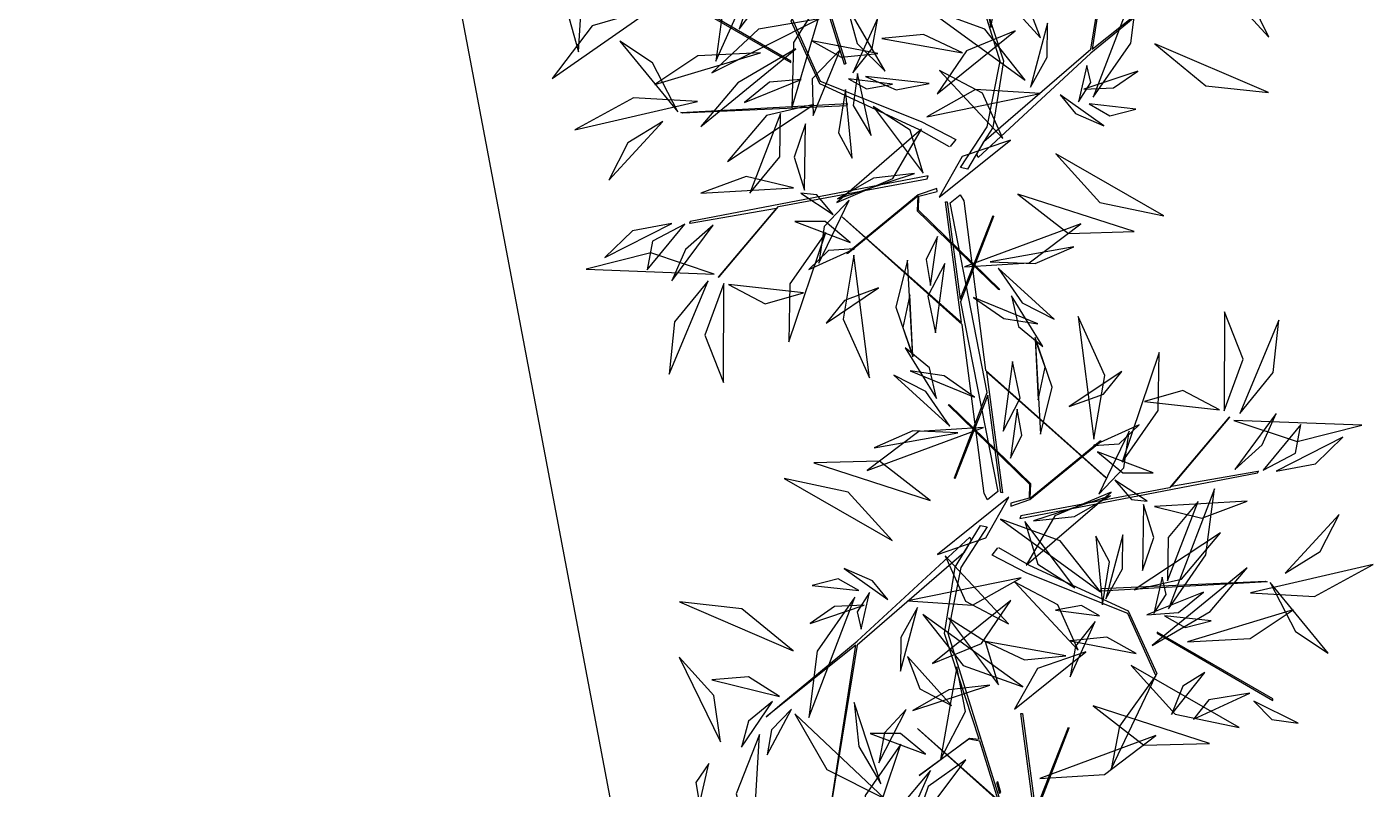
# Model space of a CAD drawing. Header units: centimetres. Extents: x 197412 to 267601, y -375791 to -305433.
# Drawn here: x 219619 to 221724, y -368226 to -367034 of the extents above; entities that cross this region are included whole.
import ezdxf

# ---------------------------------------------------------------- set-up
doc = ezdxf.new("R2010")
doc.units = ezdxf.units.CM
doc.layers.add('3-BAT C-Niveau 0', color=250, linetype='Continuous')

# ---------------------------------------------------------------- blocks, each defined once
blk = doc.blocks.new('Groupe-229-1')
at = {"linetype": 'Continuous', "flags": 128}
blk.add_lwpolyline([(13856.95, -49612.54), (13875.65, -49629.08), (13873.13, -49610.19), (13873.37, -49610.2), (13875.43, -49625.43), (13880.56, -49612.36), (13880.65, -49612.52), (13875.49, -49625.86), (13881.32, -49655.53), (13879.71, -49656.8), (13879.16, -49655.83), (13875.76, -49629.37), (13857.13, -49612.73)], close=True, dxfattribs=at)
at = {"linetype": 'Continuous'}
for points in [[(13896.23, -49593.85, -212.64), (13902.08, -49585.4, -211.07), (13903.39, -49575.06, -212.06), (13903.39, -49575.06, -212.06), (13896.23, -49593.85, -212.64)], [(13896.23, -49593.85, -212.64), (13902.08, -49585.4, -211.07), (13903.39, -49575.06, -212.06), (13903.39, -49575.06, -212.06), (13896.23, -49593.85, -212.64)], [(13885.59, -49591.18, -204.31), (13879.29, -49583.19, -204.16), (13869.96, -49579.83, -202.67), (13869.96, -49579.83, -202.67), (13885.59, -49591.18, -204.31)], [(13886.4, -49592.27, -204.62), (13889.02, -49587.58, -205.07), (13889.09, -49582.27, -204.23), (13889.09, -49582.27, -204.23), (13886.4, -49592.27, -204.62)], [(13893.93, -49594.57, -212.09), (13895.85, -49591.57, -209.87), (13895.22, -49588.89, -207.1), (13895.22, -49588.89, -207.1), (13893.93, -49594.57, -212.09)], [(13893.93, -49594.57, -212.09), (13895.85, -49591.57, -209.87), (13895.22, -49588.89, -207.1), (13895.22, -49588.89, -207.1), (13893.93, -49594.57, -212.09)], [(13882.08, -49600.3, -217.22), (13878.89, -49593.22, -219.34), (13872.18, -49589.69, -221.55), (13872.18, -49589.69, -221.55), (13882.08, -49600.3, -217.22)], [(13869.62, -49605.71, -200.73), (13867.6, -49599.01, -197.34), (13861.82, -49595.31, -193.77), (13861.82, -49595.31, -193.77), (13869.62, -49605.71, -200.73)], [(13869.62, -49605.71, -200.73), (13867.6, -49599.01, -197.34), (13861.82, -49595.31, -193.77), (13861.82, -49595.31, -193.77), (13869.62, -49605.71, -200.73)], [(13895.58, -49594.91, -213.12), (13898.82, -49596.75, -210.71), (13902.88, -49595.71, -208.62), (13902.88, -49595.71, -208.62), (13895.58, -49594.91, -213.12)], [(13895.58, -49594.91, -213.12), (13898.82, -49596.75, -210.71), (13902.88, -49595.71, -208.62), (13902.88, -49595.71, -208.62), (13895.58, -49594.91, -213.12)], [(13883.31, -49600.55, -210.57), (13875.74, -49603.14, -206.9), (13872.15, -49609.51, -202.54), (13872.15, -49609.51, -202.54), (13883.31, -49600.55, -210.57)], [(13890.4, -49602.7, -220.09), (13897.26, -49610.29, -220.53), (13907.28, -49612.4, -219.34), (13907.28, -49612.4, -219.34), (13890.4, -49602.7, -220.09)], [(13868.27, -49605.78, -200.44), (13861.85, -49606.49, -199.26), (13856.24, -49609.73, -200.49), (13856.24, -49609.73, -200.49), (13868.27, -49605.78, -200.44)], [(13884.46, -49609, -220.85), (13892.38, -49615.15, -221.31), (13902.63, -49614.87, -222.56), (13902.63, -49614.87, -222.56), (13884.46, -49609, -220.85)], [(13858.25, -49616.58, -215.21), (13854.3, -49613.31, -213.09), (13849.57, -49613.31, -210.46), (13849.57, -49613.31, -210.46), (13858.25, -49616.58, -215.21)], [(13876.11, -49620.38, -225.36), (13886.23, -49619.75, -224.7), (13894.26, -49613.66, -224), (13894.26, -49613.66, -224), (13876.11, -49620.38, -225.36)], [(13854.39, -49614.99, -207.25), (13848.78, -49623.05, -205.29), (13848.61, -49632.12, -201.98), (13848.61, -49632.12, -201.98), (13854.39, -49614.99, -207.25)]]:
    blk.add_polyline3d(points, dxfattribs=at)
blk = doc.blocks.new('Groupe-235-1')
at = {"linetype": 'Continuous', "flags": 128}
for points in [[(13840.7, -49455.79), (13836.54, -49462.15), (13834.53, -49472.44), (13845.76, -49508.54), (13845.58, -49508.74), (13839.54, -49489.29), (13837.83, -49489.02), (13830.02, -49494.7), (13837.92, -49488.85), (13839.43, -49489), (13834, -49472.48), (13835.67, -49462.09), (13837.05, -49459.86), (13820.35, -49474.3), (13816.46, -49498.24), (13820.16, -49474.31), (13806.14, -49485.5), (13808.55, -49483.39), (13820.36, -49473.67), (13837.97, -49457.39), (13838.16, -49457.89), (13837.05, -49459.86), (13839.64, -49455.56)], [(13863.72, -49524.85), (13867.88, -49518.48), (13869.89, -49508.2), (13858.66, -49472.1), (13858.84, -49471.89), (13864.88, -49491.34), (13866.59, -49491.62), (13874.4, -49485.93), (13866.5, -49491.79), (13864.99, -49491.63), (13870.42, -49508.15), (13868.75, -49518.55), (13867.37, -49520.77), (13884.07, -49506.33), (13887.96, -49482.39), (13884.26, -49506.33), (13898.29, -49495.14), (13895.87, -49497.24), (13884.06, -49506.97), (13866.45, -49523.25), (13866.26, -49522.74), (13867.37, -49520.77), (13864.78, -49525.08)], [(13837.15, -49508.4), (13837.15, -49508.21), (13819.06, -49497.69), (13819.1, -49497.95)], [(13820.21, -49516.34), (13819.99, -49516.22), (13845.97, -49514.8), (13845.94, -49515.19)], [(13860.02, -49528.1), (13857.07, -49529.1), (13845.9, -49538.26), (13846.08, -49538.23), (13857.03, -49529.28), (13856.93, -49531.59), (13869.59, -49543.87), (13869.85, -49543.91), (13857.11, -49531.51), (13857.17, -49529.33), (13860.03, -49528.57)], [(13845.18, -49532.53), (13863.87, -49549.07), (13861.35, -49530.17), (13861.59, -49530.19), (13863.66, -49545.41), (13868.78, -49532.34), (13868.87, -49532.51), (13863.72, -49545.84), (13869.55, -49575.51), (13867.94, -49576.78), (13867.38, -49575.81), (13863.98, -49549.36), (13845.35, -49532.71)], [(13886.43, -49573.33), (13867.74, -49556.79), (13870.26, -49575.69), (13870.02, -49575.67), (13867.95, -49560.44), (13862.83, -49573.52), (13862.74, -49573.35), (13867.89, -49560.02), (13862.07, -49530.34), (13863.67, -49529.08), (13864.23, -49530.05), (13867.63, -49556.5), (13886.26, -49573.14)], [(13871.59, -49577.76), (13874.54, -49576.76), (13885.71, -49567.6), (13885.53, -49567.63), (13874.58, -49576.58), (13874.68, -49574.27), (13862.02, -49561.99), (13861.76, -49561.95), (13874.5, -49574.35), (13874.44, -49576.53), (13871.58, -49577.29)], [(13867.89, -49581.01), (13863.73, -49587.38), (13861.72, -49597.66), (13872.95, -49633.76), (13872.77, -49633.96), (13866.73, -49614.52), (13865.02, -49614.24), (13857.21, -49619.92), (13865.11, -49614.07), (13866.62, -49614.23), (13861.19, -49597.71), (13862.86, -49587.31), (13864.24, -49585.09), (13847.54, -49599.53), (13843.65, -49623.47), (13847.35, -49599.53), (13833.33, -49610.72), (13835.74, -49608.62), (13847.55, -49598.89), (13865.16, -49582.61), (13865.35, -49583.11), (13864.24, -49585.09), (13866.83, -49580.78)], [(13911.4, -49589.52), (13911.63, -49589.64), (13885.65, -49591.06), (13885.67, -49590.67)], [(13894.47, -49597.46), (13894.46, -49597.65), (13912.55, -49608.17), (13912.51, -49607.9)]]:
    blk.add_lwpolyline(points, close=True, dxfattribs=at)
for points in [[(13861.96, -49521.6), (13857.17, -49518.86), (13841.69, -49511.72), (13837.22, -49501.92), (13837.39, -49501.58), (13841.76, -49511.32), (13857.54, -49517.62), (13862.98, -49520.43), (13862.06, -49521.55)], [(13821.44, -49533.51), (13834.92, -49531.16), (13825.8, -49541.98), (13825.94, -49541.92), (13835.23, -49530.94), (13858.49, -49526.59), (13858.62, -49526.15), (13821.45, -49533.29), (13821.33, -49533.53), (13821.41, -49533.52)], [(13910.17, -49572.35), (13896.69, -49574.7), (13905.81, -49563.88), (13905.67, -49563.93), (13896.38, -49574.92), (13873.12, -49579.27), (13872.99, -49579.71), (13910.16, -49572.57), (13910.28, -49572.33), (13910.21, -49572.34)], [(13869.65, -49584.25), (13874.44, -49586.99), (13889.92, -49594.14), (13894.39, -49603.94), (13894.22, -49604.28), (13889.85, -49594.54), (13874.08, -49588.24), (13868.63, -49585.43), (13869.55, -49584.3)]]:
    blk.add_lwpolyline(points, dxfattribs=at)
at = {"linetype": 'Continuous'}
for points in [[(13805.1, -49488.24, -228.35), (13801.43, -49497.55, -229.1), (13803.96, -49506.76, -232.12), (13803.96, -49506.76, -232.12), (13805.1, -49488.24, -228.35)], [(13871.02, -49488.47, -188.89), (13867.15, -49495.97, -185.79), (13868.46, -49502.93, -181.22), (13868.46, -49502.93, -181.22), (13871.02, -49488.47, -188.89)], [(13837.36, -49492.23, -207.16), (13831.43, -49496.41, -205.48), (13829.09, -49503.22, -203.83), (13829.09, -49503.22, -203.83), (13837.36, -49492.23, -207.16)], [(13837.36, -49492.23, -207.16), (13831.43, -49496.41, -205.48), (13829.09, -49503.22, -203.83), (13829.09, -49503.22, -203.83), (13837.36, -49492.23, -207.16)], [(13905.42, -49491.22, -212.86), (13906.48, -49498.49, -209.91), (13911.89, -49504.45, -208.14), (13911.89, -49504.45, -208.14), (13905.42, -49491.22, -212.86)], [(13905.42, -49491.22, -212.86), (13906.48, -49498.49, -209.91), (13911.89, -49504.45, -208.14), (13911.89, -49504.45, -208.14), (13905.42, -49491.22, -212.86)], [(13831.83, -49493.91, -201.48), (13826.53, -49500.17, -202.35), (13825.46, -49508.21, -201.76), (13825.46, -49508.21, -201.76), (13831.83, -49493.91, -201.48)], [(13884.46, -49513.83, -212.64), (13890.31, -49505.38, -211.07), (13891.61, -49495.04, -212.06), (13891.61, -49495.04, -212.06), (13884.46, -49513.83, -212.64)], [(13884.46, -49513.83, -212.64), (13890.31, -49505.38, -211.07), (13891.61, -49495.04, -212.06), (13891.61, -49495.04, -212.06), (13884.46, -49513.83, -212.64)], [(13842.87, -49496.89, -206.43), (13837.59, -49505.29, -204.4), (13837.33, -49515.55, -204.36), (13837.33, -49515.55, -204.36), (13842.87, -49496.89, -206.43)], [(13842.87, -49496.89, -206.43), (13837.59, -49505.29, -204.4), (13837.33, -49515.55, -204.36), (13837.33, -49515.55, -204.36), (13842.87, -49496.89, -206.43)], [(13876.18, -49504.56, -184.69), (13874.26, -49499.49, -183.17), (13869.34, -49496.93, -181.63), (13869.34, -49496.93, -181.63), (13876.18, -49504.56, -184.69)], [(13815.62, -49499.92, -215.07), (13806.1, -49502.65, -213.8), (13799.86, -49510.92, -214.42), (13799.86, -49510.92, -214.42), (13815.62, -49499.92, -215.07)], [(13845.85, -49499.4, -199.98), (13847.52, -49505.43, -200.36), (13851.9, -49509.74, -199.46), (13851.9, -49509.74, -199.46), (13845.85, -49499.4, -199.98)], [(13873.82, -49511.16, -204.31), (13867.52, -49503.17, -204.16), (13858.18, -49499.81, -202.67), (13858.18, -49499.81, -202.67), (13873.82, -49511.16, -204.31)], [(13841.61, -49501.6, -194.97), (13832.11, -49503.22, -192.57), (13824.81, -49510.02, -191.31), (13824.81, -49510.02, -191.31), (13841.61, -49501.6, -194.97)], [(13846.87, -49510.04, -202.12), (13849.91, -49506.21, -201.54), (13850.78, -49501.41, -202.14), (13850.78, -49501.41, -202.14), (13846.87, -49510.04, -202.12)], [(13874.62, -49512.25, -204.62), (13877.24, -49507.56, -205.07), (13877.32, -49502.26, -204.23), (13877.32, -49502.26, -204.23), (13874.62, -49512.25, -204.62)], [(13863.99, -49506.89, -185.42), (13857.89, -49504.03, -185.31), (13851.42, -49504.67, -184.01), (13851.42, -49504.67, -184.01), (13863.99, -49506.89, -185.42)], [(13872.27, -49503.45, -205.3), (13864.63, -49506.6, -204.92), (13860.04, -49513.31, -203.9), (13860.04, -49513.31, -203.9), (13872.27, -49503.45, -205.3)], [(13819.49, -49516.14, -214.21), (13815.53, -49508.46, -211.43), (13810.44, -49505.08, -206.15), (13810.44, -49505.08, -206.15), (13819.49, -49516.14, -214.21)], [(13832.43, -49506.87, -221.24), (13822.62, -49507.37, -218.96), (13815.9, -49511.87, -214.31), (13815.9, -49511.87, -214.31), (13832.43, -49506.87, -221.24)], [(13837.95, -49506.27, -210.1), (13828.87, -49511.6, -209.96), (13823.08, -49518.41, -205.95), (13823.08, -49518.41, -205.95), (13837.95, -49506.27, -210.1)], [(13840.47, -49505.03, -199.77), (13845.04, -49507.58, -197.57), (13850.75, -49507, -196.35), (13850.75, -49507, -196.35), (13840.47, -49505.03, -199.77)], [(13844.86, -49506.43, -194.21), (13840.49, -49510.96, -192.81), (13840.64, -49516.72, -190.06), (13840.64, -49516.72, -190.06), (13844.86, -49506.43, -194.21)], [(13844.86, -49506.43, -194.21), (13840.49, -49510.96, -192.81), (13840.64, -49516.72, -190.06), (13840.64, -49516.72, -190.06), (13844.86, -49506.43, -194.21)], [(13894.06, -49505.48, -223.66), (13902.08, -49512.03, -222.36), (13911.83, -49513.1, -219.58), (13911.83, -49513.1, -219.58), (13894.06, -49505.48, -223.66)], [(13882.15, -49514.55, -212.09), (13884.08, -49511.56, -209.87), (13883.44, -49508.87, -207.1), (13883.44, -49508.87, -207.1), (13882.15, -49514.55, -212.09)], [(13882.15, -49514.55, -212.09), (13884.08, -49511.56, -209.87), (13883.44, -49508.87, -207.1), (13883.44, -49508.87, -207.1), (13882.15, -49514.55, -212.09)], [(13838.79, -49511.08, -207.72), (13833.82, -49511.46, -206.62), (13829.92, -49514.65, -205.86), (13829.92, -49514.65, -205.86), (13838.79, -49511.08, -207.72)], [(13846.17, -49510.94, -202.35), (13848.99, -49512.53, -200.21), (13853.04, -49511.81, -199.09), (13853.04, -49511.81, -199.09), (13846.17, -49510.94, -202.35)], [(13847.57, -49510.13, -183.73), (13846.93, -49515.13, -181.29), (13849.75, -49519.81, -179.52), (13849.75, -49519.81, -179.52), (13847.57, -49510.13, -183.73)], [(13848.82, -49510.62, -183.47), (13853.66, -49512.7, -183.7), (13858.78, -49511.69, -184.07), (13858.78, -49511.69, -184.07), (13848.82, -49510.62, -183.47)], [(13848.82, -49510.62, -183.47), (13853.66, -49512.7, -183.7), (13858.78, -49511.69, -184.07), (13858.78, -49511.69, -184.07), (13848.82, -49510.62, -183.47)], [(13870.31, -49520.29, -217.22), (13867.12, -49513.2, -219.34), (13860.41, -49509.67, -221.55), (13860.41, -49509.67, -221.55), (13870.31, -49520.29, -217.22)], [(13882.96, -49512.58, -172.05), (13887.6, -49512.37, -171.7), (13891.44, -49509.75, -172.02), (13891.44, -49509.75, -172.02), (13882.96, -49512.58, -172.05)], [(13882.96, -49512.58, -172.05), (13887.6, -49512.37, -171.7), (13891.44, -49509.75, -172.02), (13891.44, -49509.75, -172.02), (13882.96, -49512.58, -172.05)], [(13845.71, -49512.65, -198.87), (13844.61, -49519.38, -195.41), (13846.75, -49523.39, -190.33), (13846.75, -49523.39, -190.33), (13845.71, -49512.65, -198.87)], [(13876.14, -49513.28, -176.08), (13866.05, -49512.61, -174.79), (13858.42, -49516.88, -170.69), (13858.42, -49516.88, -170.69), (13876.14, -49513.28, -176.08)], [(13822.58, -49514.51, -223.19), (13812.57, -49513.94, -225.59), (13803.4, -49518.96, -225.79), (13803.4, -49518.96, -225.79), (13822.58, -49514.51, -223.19)], [(13822.58, -49514.51, -223.19), (13812.57, -49513.94, -225.59), (13803.4, -49518.96, -225.79), (13803.4, -49518.96, -225.79), (13822.58, -49514.51, -223.19)], [(13840.75, -49515, -233.25), (13833.37, -49516.67, -238.65), (13827.25, -49523.89, -241.93), (13827.25, -49523.89, -241.93), (13840.75, -49515, -233.25)], [(13857.84, -49525.69, -200.73), (13855.83, -49519, -197.34), (13850.04, -49515.3, -193.77), (13850.04, -49515.3, -193.77), (13857.84, -49525.69, -200.73)], [(13857.84, -49525.69, -200.73), (13855.83, -49519, -197.34), (13850.04, -49515.3, -193.77), (13850.04, -49515.3, -193.77), (13857.84, -49525.69, -200.73)], [(13879.26, -49513.47, -171.59), (13881.66, -49516.38, -169.03), (13886.11, -49518.33, -167.96), (13886.11, -49518.33, -167.96), (13879.26, -49513.47, -171.59)], [(13883.81, -49514.89, -213.12), (13887.04, -49516.74, -210.71), (13891.1, -49515.69, -208.62), (13891.1, -49515.69, -208.62), (13883.81, -49514.89, -213.12)], [(13883.81, -49514.89, -213.12), (13887.04, -49516.74, -210.71), (13891.1, -49515.69, -208.62), (13891.1, -49515.69, -208.62), (13883.81, -49514.89, -213.12)], [(13830.74, -49528.83, -189.87), (13835.44, -49523.17, -186.93), (13835.55, -49516.4, -183.27), (13835.55, -49516.4, -183.27), (13830.74, -49528.83, -189.87)], [(13817.14, -49517.62, -215.73), (13811.67, -49520.97, -216.78), (13808.73, -49526.79, -215.22), (13808.73, -49526.79, -215.22), (13817.14, -49517.62, -215.73)], [(13817.14, -49517.62, -215.73), (13811.67, -49520.97, -216.78), (13808.73, -49526.79, -215.22), (13808.73, -49526.79, -215.22), (13817.14, -49517.62, -215.73)], [(13839.48, -49518.01, -229.03), (13837.69, -49523.2, -227.48), (13839.31, -49528.35, -225.66), (13839.31, -49528.35, -225.66), (13839.48, -49518.01, -229.03)], [(13844.37, -49530.28, -178.9), (13853.14, -49526.57, -176.01), (13857.62, -49518.85, -172.29), (13857.62, -49518.85, -172.29), (13844.37, -49530.28, -178.9)], [(13844.37, -49530.28, -178.9), (13853.14, -49526.57, -176.01), (13857.62, -49518.85, -172.29), (13857.62, -49518.85, -172.29), (13844.37, -49530.28, -178.9)], [(13871.53, -49520.53, -210.57), (13863.96, -49523.12, -206.9), (13860.37, -49529.49, -202.54), (13860.37, -49529.49, -202.54), (13871.53, -49520.53, -210.57)], [(13878.62, -49522.69, -220.09), (13885.49, -49530.28, -220.53), (13895.5, -49532.38, -219.34), (13895.5, -49532.38, -219.34), (13878.62, -49522.69, -220.09)], [(13856.49, -49525.77, -200.44), (13850.08, -49526.47, -199.26), (13844.47, -49529.71, -200.49), (13844.47, -49529.71, -200.49), (13856.49, -49525.77, -200.44)], [(13837.56, -49527.99, -200.41), (13830.17, -49526.21, -200.32), (13823.1, -49528.85, -200.54), (13823.1, -49528.85, -200.54), (13837.56, -49527.99, -200.41)], [(13843.79, -49532.16, -177.75), (13841.21, -49529.12, -175.38), (13838.72, -49528.86, -172.12), (13838.72, -49528.86, -172.12), (13843.79, -49532.16, -177.75)], [(13846.29, -49529.95, -207.06), (13842.4, -49534.07, -208.24), (13841.54, -49539.78, -209.24), (13841.54, -49539.78, -209.24), (13846.29, -49529.95, -207.06)], [(13872.68, -49528.98, -220.85), (13880.6, -49535.13, -221.31), (13890.86, -49534.85, -222.56), (13890.86, -49534.85, -222.56), (13872.68, -49528.98, -220.85)], [(13818.54, -49533.57, -174.84), (13812.42, -49534.71, -175.45), (13808.11, -49538.89, -176.76), (13808.11, -49538.89, -176.76), (13818.54, -49533.57, -174.84)], [(13820.61, -49533.69, -174.58), (13815.53, -49536.34, -172.2), (13814.71, -49540.84, -168.43), (13814.71, -49540.84, -168.43), (13820.61, -49533.69, -174.58)], [(13825.02, -49533.82, -186.97), (13820.72, -49537.66, -187.38), (13818.55, -49542.55, -185.5), (13818.55, -49542.55, -185.5), (13825.02, -49533.82, -186.97)], [(13846.47, -49536.56, -215.21), (13842.52, -49533.29, -213.09), (13837.79, -49533.29, -210.46), (13837.79, -49533.29, -210.46), (13846.47, -49536.56, -215.21)], [(13864.33, -49540.36, -225.36), (13874.45, -49539.73, -224.7), (13882.49, -49533.65, -224), (13882.49, -49533.65, -224), (13864.33, -49540.36, -225.36)], [(13842.62, -49534.98, -207.25), (13837, -49543.03, -205.29), (13836.83, -49552.1, -201.98), (13836.83, -49552.1, -201.98), (13842.62, -49534.98, -207.25)], [(13860.11, -49535.6, -197.01), (13858.34, -49539.19, -196.39), (13859.03, -49543.27, -196.61), (13859.03, -49543.27, -196.61), (13860.11, -49535.6, -197.01)], [(13825.16, -49541.48, -186.41), (13815.28, -49538.18, -187.61), (13805.18, -49540.74, -186.97), (13805.18, -49540.74, -186.97), (13825.16, -49541.48, -186.41)], [(13847.12, -49537.55, -179.83), (13843.08, -49537.8, -178.67), (13839.99, -49540.77, -177.99), (13839.99, -49540.77, -177.99), (13847.12, -49537.55, -179.83)], [(13847.04, -49538.54, -179.52), (13845.37, -49548.52, -178.73), (13849.49, -49557.7, -177.91), (13849.49, -49557.7, -177.91), (13847.04, -49538.54, -179.52)], [(13868.32, -49539.57, -183.78), (13875.35, -49539.85, -183.14), (13881.41, -49537.21, -184.94), (13881.41, -49537.21, -184.94), (13868.32, -49539.57, -183.78)], [(13855.41, -49539.32, -247.3), (13853.58, -49546.68, -244.69), (13856.23, -49554.44, -243.35), (13856.23, -49554.44, -243.35), (13855.41, -49539.32, -247.3)], [(13855.41, -49539.32, -247.3), (13853.58, -49546.68, -244.69), (13856.23, -49554.44, -243.35), (13856.23, -49554.44, -243.35), (13855.41, -49539.32, -247.3)], [(13861.23, -49539.82, -186.16), (13858.59, -49544.95, -185.75), (13859.8, -49550.69, -185.13), (13859.8, -49550.69, -185.13), (13861.23, -49539.82, -186.16)], [(13869.59, -49540.58, -176.88), (13873.32, -49546, -176.9), (13878.36, -49548.55, -174.04), (13878.36, -49548.55, -174.04), (13869.59, -49540.58, -176.88)], [(13824.25, -49542.57, -186.4), (13819, -49548.96, -186.75), (13818.16, -49557.16, -187), (13818.16, -49557.16, -187), (13824.25, -49542.57, -186.4)], [(13826.7, -49542.98, -182.25), (13823.73, -49551.05, -178.08), (13826.64, -49558.44, -173.29), (13826.64, -49558.44, -173.29), (13826.7, -49542.98, -182.25)], [(13827.4, -49543.14, -181.99), (13833.14, -49546.14, -181.12), (13839.14, -49544.41, -179.03), (13839.14, -49544.41, -179.03), (13827.4, -49543.14, -181.99)], [(13850.9, -49543.66, -210.84), (13845.57, -49545.61, -209.98), (13842.68, -49549.16, -207.2), (13842.68, -49549.16, -207.2), (13850.9, -49543.66, -210.84)], [(13855.79, -49544.73, -223.21), (13854.69, -49549.82, -222.61), (13856.23, -49554.25, -220.88), (13856.23, -49554.25, -220.88), (13855.79, -49544.73, -223.21)], [(13855.79, -49544.73, -223.21), (13854.69, -49549.82, -222.61), (13856.23, -49554.25, -220.88), (13856.23, -49554.25, -220.88), (13855.79, -49544.73, -223.21)], [(13871.67, -49544.89, -161.32), (13872.75, -49549.71, -161.24), (13876.57, -49552.82, -160.95), (13876.57, -49552.82, -160.95), (13871.67, -49544.89, -161.32)], [(13865.74, -49545.14, -228.81), (13870.48, -49548.46, -229.15), (13875.8, -49549.26, -227.32), (13875.8, -49549.26, -227.32), (13865.74, -49545.14, -228.81)], [(13884.57, -49567.32, -179.52), (13886.24, -49557.34, -178.73), (13882.12, -49548.15, -177.91), (13882.12, -49548.15, -177.91), (13884.57, -49567.32, -179.52)], [(13904.91, -49562.88, -182.25), (13907.88, -49554.81, -178.08), (13904.97, -49547.42, -173.29), (13904.97, -49547.42, -173.29), (13904.91, -49562.88, -182.25)], [(13907.36, -49563.29, -186.4), (13912.61, -49556.9, -186.75), (13913.45, -49548.7, -187), (13913.45, -49548.7, -187), (13907.36, -49563.29, -186.4)], [(13859.94, -49560.97, -161.32), (13858.86, -49556.15, -161.24), (13855.04, -49553.04, -160.95), (13855.04, -49553.04, -160.95), (13859.94, -49560.97, -161.32)], [(13876.2, -49566.54, -247.3), (13878.03, -49559.18, -244.69), (13875.38, -49551.41, -243.35), (13875.38, -49551.41, -243.35), (13876.2, -49566.54, -247.3)], [(13876.2, -49566.54, -247.3), (13878.03, -49559.18, -244.69), (13875.38, -49551.41, -243.35), (13875.38, -49551.41, -243.35), (13876.2, -49566.54, -247.3)], [(13875.82, -49561.13, -223.21), (13876.92, -49556.04, -222.61), (13875.38, -49551.61, -220.88), (13875.38, -49551.61, -220.88), (13875.82, -49561.13, -223.21)], [(13875.82, -49561.13, -223.21), (13876.92, -49556.04, -222.61), (13875.38, -49551.61, -220.88), (13875.38, -49551.61, -220.88), (13875.82, -49561.13, -223.21)], [(13870.38, -49566.04, -186.16), (13873.02, -49560.91, -185.75), (13871.81, -49555.17, -185.13), (13871.81, -49555.17, -185.13), (13870.38, -49566.04, -186.16)], [(13888.99, -49570.88, -207.25), (13894.61, -49562.82, -205.29), (13894.78, -49553.76, -201.98), (13894.78, -49553.76, -201.98), (13888.99, -49570.88, -207.25)], [(13862.02, -49565.28, -176.88), (13858.29, -49559.86, -176.9), (13853.25, -49557.31, -174.04), (13853.25, -49557.31, -174.04), (13862.02, -49565.28, -176.88)], [(13865.87, -49560.72, -228.81), (13861.14, -49557.4, -229.15), (13855.81, -49556.6, -227.32), (13855.81, -49556.6, -227.32), (13865.87, -49560.72, -228.81)], [(13880.71, -49562.2, -210.84), (13886.04, -49560.25, -209.98), (13888.93, -49556.7, -207.2), (13888.93, -49556.7, -207.2), (13880.71, -49562.2, -210.84)], [(13904.21, -49562.72, -181.99), (13898.47, -49559.72, -181.12), (13892.48, -49561.44, -179.03), (13892.48, -49561.44, -179.03), (13904.21, -49562.72, -181.99)], [(13871.51, -49570.26, -197.01), (13873.27, -49566.66, -196.39), (13872.58, -49562.59, -196.61), (13872.58, -49562.59, -196.61), (13871.51, -49570.26, -197.01)], [(13906.59, -49572.04, -186.97), (13910.89, -49568.2, -187.38), (13913.06, -49563.31, -185.5), (13913.06, -49563.31, -185.5), (13906.59, -49572.04, -186.97)], [(13867.28, -49565.5, -225.36), (13857.16, -49566.13, -224.7), (13849.12, -49572.21, -224), (13849.12, -49572.21, -224), (13867.28, -49565.5, -225.36)], [(13884.49, -49568.31, -179.83), (13888.53, -49568.06, -178.67), (13891.63, -49565.09, -177.99), (13891.63, -49565.09, -177.99), (13884.49, -49568.31, -179.83)], [(13906.46, -49564.38, -186.41), (13916.33, -49567.68, -187.61), (13926.43, -49565.12, -186.97), (13926.43, -49565.12, -186.97), (13906.46, -49564.38, -186.41)], [(13911, -49572.16, -174.58), (13916.08, -49569.52, -172.2), (13916.9, -49565.02, -168.43), (13916.9, -49565.02, -168.43), (13911, -49572.16, -174.58)], [(13863.29, -49566.29, -183.78), (13856.26, -49566.01, -183.14), (13850.2, -49568.65, -184.94), (13850.2, -49568.65, -184.94), (13863.29, -49566.29, -183.78)], [(13885.33, -49575.91, -207.06), (13889.21, -49571.79, -208.24), (13890.07, -49566.08, -209.24), (13890.07, -49566.08, -209.24), (13885.33, -49575.91, -207.06)], [(13913.07, -49572.29, -174.84), (13919.19, -49571.15, -175.45), (13923.5, -49566.97, -176.76), (13923.5, -49566.97, -176.76), (13913.07, -49572.29, -174.84)], [(13885.14, -49569.3, -215.21), (13889.09, -49572.56, -213.09), (13893.82, -49572.57, -210.46), (13893.82, -49572.57, -210.46), (13885.14, -49569.3, -215.21)], [(13858.93, -49576.88, -220.85), (13851.01, -49570.72, -221.31), (13840.75, -49571.01, -222.56), (13840.75, -49571.01, -222.56), (13858.93, -49576.88, -220.85)], [(13852.99, -49583.17, -220.09), (13846.13, -49575.58, -220.53), (13836.11, -49573.48, -219.34), (13836.11, -49573.48, -219.34), (13852.99, -49583.17, -220.09)], [(13887.82, -49573.7, -177.75), (13890.41, -49576.74, -175.38), (13892.89, -49577, -172.12), (13892.89, -49577, -172.12), (13887.82, -49573.7, -177.75)], [(13860.08, -49585.33, -210.57), (13867.65, -49582.74, -206.9), (13871.24, -49576.37, -202.54), (13871.24, -49576.37, -202.54), (13860.08, -49585.33, -210.57)], [(13887.24, -49575.57, -178.9), (13878.47, -49579.28, -176.01), (13873.99, -49587.01, -172.29), (13873.99, -49587.01, -172.29), (13887.24, -49575.57, -178.9)], [(13887.24, -49575.57, -178.9), (13878.47, -49579.28, -176.01), (13873.99, -49587.01, -172.29), (13873.99, -49587.01, -172.29), (13887.24, -49575.57, -178.9)], [(13875.12, -49580.09, -200.44), (13881.53, -49579.39, -199.26), (13887.15, -49576.15, -200.49), (13887.15, -49576.15, -200.49), (13875.12, -49580.09, -200.44)], [(13892.13, -49587.85, -229.03), (13893.92, -49582.66, -227.48), (13892.3, -49577.51, -225.66), (13892.3, -49577.51, -225.66), (13892.13, -49587.85, -229.03)], [(13894.05, -49577.86, -200.41), (13901.44, -49579.64, -200.32), (13908.51, -49577.01, -200.54), (13908.51, -49577.01, -200.54), (13894.05, -49577.86, -200.41)], [(13900.87, -49577.03, -189.87), (13896.17, -49582.68, -186.93), (13896.06, -49589.45, -183.27), (13896.06, -49589.45, -183.27), (13900.87, -49577.03, -189.87)], [(13873.77, -49580.17, -200.73), (13875.79, -49586.86, -197.34), (13881.57, -49590.56, -193.77), (13881.57, -49590.56, -193.77), (13873.77, -49580.17, -200.73)], [(13873.77, -49580.17, -200.73), (13875.79, -49586.86, -197.34), (13881.57, -49590.56, -193.77), (13881.57, -49590.56, -193.77), (13873.77, -49580.17, -200.73)], [(13914.47, -49588.24, -215.73), (13919.95, -49584.89, -216.78), (13922.88, -49579.06, -215.22), (13922.88, -49579.06, -215.22), (13914.47, -49588.24, -215.73)], [(13914.47, -49588.24, -215.73), (13919.95, -49584.89, -216.78), (13922.88, -49579.06, -215.22), (13922.88, -49579.06, -215.22), (13914.47, -49588.24, -215.73)], [(13885.9, -49593.21, -198.87), (13887.01, -49586.48, -195.41), (13884.87, -49582.47, -190.33), (13884.87, -49582.47, -190.33), (13885.9, -49593.21, -198.87)], [(13890.87, -49590.86, -233.25), (13898.24, -49589.19, -238.65), (13904.36, -49581.97, -241.93), (13904.36, -49581.97, -241.93), (13890.87, -49590.86, -233.25)], [(13861.3, -49585.57, -217.22), (13864.49, -49592.65, -219.34), (13871.2, -49596.19, -221.55), (13871.2, -49596.19, -221.55), (13861.3, -49585.57, -217.22)], [(13909.04, -49591.35, -223.19), (13919.04, -49591.92, -225.59), (13928.21, -49586.9, -225.79), (13928.21, -49586.9, -225.79), (13909.04, -49591.35, -223.19)], [(13909.04, -49591.35, -223.19), (13919.04, -49591.92, -225.59), (13928.21, -49586.9, -225.79), (13928.21, -49586.9, -225.79), (13909.04, -49591.35, -223.19)], [(13847.8, -49590.97, -213.12), (13844.57, -49589.12, -210.71), (13840.51, -49590.17, -208.62), (13840.51, -49590.17, -208.62), (13847.8, -49590.97, -213.12)], [(13847.8, -49590.97, -213.12), (13844.57, -49589.12, -210.71), (13840.51, -49590.17, -208.62), (13840.51, -49590.17, -208.62), (13847.8, -49590.97, -213.12)], [(13852.35, -49592.39, -171.59), (13849.96, -49589.48, -169.03), (13845.5, -49587.52, -167.96), (13845.5, -49587.52, -167.96), (13852.35, -49592.39, -171.59)], [(13855.48, -49592.57, -176.08), (13865.56, -49593.25, -174.79), (13873.19, -49588.98, -170.69), (13873.19, -49588.98, -170.69), (13855.48, -49592.57, -176.08)], [(13893.66, -49599.59, -210.1), (13902.74, -49594.25, -209.96), (13908.53, -49587.45, -205.95), (13908.53, -49587.45, -205.95), (13893.66, -49599.59, -210.1)], [(13892.82, -49594.78, -207.72), (13897.79, -49594.4, -206.62), (13901.69, -49591.21, -205.86), (13901.69, -49591.21, -205.86), (13892.82, -49594.78, -207.72)], [(13912.12, -49589.72, -214.21), (13916.08, -49597.4, -211.43), (13921.17, -49600.78, -206.15), (13921.17, -49600.78, -206.15), (13912.12, -49589.72, -214.21)], [(13837.55, -49600.38, -223.66), (13829.53, -49593.83, -222.36), (13819.78, -49592.76, -219.58), (13819.78, -49592.76, -219.58), (13837.55, -49600.38, -223.66)], [(13847.15, -49592.02, -212.64), (13841.3, -49600.48, -211.07), (13840, -49610.81, -212.06), (13840, -49610.81, -212.06), (13847.15, -49592.02, -212.64)], [(13847.15, -49592.02, -212.64), (13841.3, -49600.48, -211.07), (13840, -49610.81, -212.06), (13840, -49610.81, -212.06), (13847.15, -49592.02, -212.64)], [(13848.65, -49593.28, -172.05), (13844.01, -49593.49, -171.7), (13840.17, -49596.11, -172.02), (13840.17, -49596.11, -172.02), (13848.65, -49593.28, -172.05)], [(13848.65, -49593.28, -172.05), (13844.01, -49593.49, -171.7), (13840.17, -49596.11, -172.02), (13840.17, -49596.11, -172.02), (13848.65, -49593.28, -172.05)], [(13849.46, -49591.3, -212.09), (13847.53, -49594.3, -209.87), (13848.17, -49596.99, -207.1), (13848.17, -49596.99, -207.1), (13849.46, -49591.3, -212.09)], [(13849.46, -49591.3, -212.09), (13847.53, -49594.3, -209.87), (13848.17, -49596.99, -207.1), (13848.17, -49596.99, -207.1), (13849.46, -49591.3, -212.09)], [(13859.34, -49602.41, -205.3), (13866.98, -49599.26, -204.92), (13871.57, -49592.55, -203.9), (13871.57, -49592.55, -203.9), (13859.34, -49602.41, -205.3)], [(13885.44, -49594.92, -202.35), (13882.62, -49593.33, -200.21), (13878.57, -49594.05, -199.09), (13878.57, -49594.05, -199.09), (13885.44, -49594.92, -202.35)], [(13856.99, -49593.61, -204.62), (13854.37, -49598.3, -205.07), (13854.29, -49603.6, -204.23), (13854.29, -49603.6, -204.23), (13856.99, -49593.61, -204.62)], [(13857.79, -49594.7, -204.31), (13864.09, -49602.69, -204.16), (13873.43, -49606.05, -202.67), (13873.43, -49606.05, -202.67), (13857.79, -49594.7, -204.31)], [(13899.18, -49598.99, -221.24), (13908.99, -49598.49, -218.96), (13915.71, -49593.99, -214.31), (13915.71, -49593.99, -214.31), (13899.18, -49598.99, -221.24)], [(13884.74, -49595.82, -202.12), (13881.7, -49599.65, -201.54), (13880.83, -49604.45, -202.14), (13880.83, -49604.45, -202.14), (13884.74, -49595.82, -202.12)], [(13867.62, -49598.96, -185.42), (13873.72, -49601.83, -185.31), (13880.19, -49601.19, -184.01), (13880.19, -49601.19, -184.01), (13867.62, -49598.96, -185.42)], [(13891.14, -49600.83, -199.77), (13886.57, -49598.28, -197.57), (13880.86, -49598.86, -196.35), (13880.86, -49598.86, -196.35), (13891.14, -49600.83, -199.77)], [(13826.19, -49614.64, -212.86), (13825.13, -49607.37, -209.91), (13819.72, -49601.4, -208.14), (13819.72, -49601.4, -208.14), (13826.19, -49614.64, -212.86)], [(13826.19, -49614.64, -212.86), (13825.13, -49607.37, -209.91), (13819.72, -49601.4, -208.14), (13819.72, -49601.4, -208.14), (13826.19, -49614.64, -212.86)], [(13855.43, -49601.3, -184.69), (13857.35, -49606.37, -183.17), (13862.27, -49608.93, -181.63), (13862.27, -49608.93, -181.63), (13855.43, -49601.3, -184.69)], [(13860.59, -49617.38, -188.89), (13864.46, -49609.89, -185.79), (13863.15, -49602.93, -181.22), (13863.15, -49602.93, -181.22), (13860.59, -49617.38, -188.89)], [(13901.89, -49603.79, -218.46), (13898.44, -49605.94, -216.39), (13896.7, -49610.38, -215.43), (13896.7, -49610.38, -215.43), (13901.89, -49603.79, -218.46)], [(13835.38, -49607.52, -232.48), (13830.57, -49604.45, -232.45), (13824.81, -49604.92, -231.83), (13824.81, -49604.92, -231.83), (13835.38, -49607.52, -232.48)], [(13894.22, -49604.28, -197.23), (13888.55, -49612.16, -194.28), (13887.28, -49618.9, -188.42), (13887.28, -49618.9, -188.42), (13894.22, -49604.28, -197.23)], [(13908.94, -49607.03, -202.5), (13902.54, -49608.05, -200.11), (13900.12, -49611.1, -195.35), (13900.12, -49611.1, -195.35), (13908.94, -49607.03, -202.5)], [(13834.28, -49608.33, -232.75), (13830.54, -49611.4, -233.5), (13829.44, -49615.45, -235.42), (13829.44, -49615.45, -235.42), (13834.28, -49608.33, -232.75)], [(13837.25, -49609.54, -229.3), (13834.16, -49612.74, -228.25), (13833.46, -49616.68, -226.49), (13833.46, -49616.68, -226.49), (13837.25, -49609.54, -229.3)], [(13847.06, -49608.48, -196.26), (13847.78, -49615.34, -195.05), (13851.26, -49621.2, -196.39), (13851.26, -49621.2, -196.39), (13847.06, -49608.48, -196.26)], [(13855.19, -49609.6, -195.33), (13851.81, -49613.21, -195.1), (13850.93, -49617.93, -194.26), (13850.93, -49617.93, -194.26), (13855.19, -49609.6, -195.33)], [(13909.58, -49608.27, -211.6), (13912.39, -49611.16, -211.07), (13916.49, -49611.74, -211.1), (13916.49, -49611.74, -211.1), (13909.58, -49608.27, -211.6)], [(13837.79, -49610.27, -228.97), (13842.79, -49618.98, -227.8), (13851.79, -49623.51, -227.09), (13851.79, -49623.51, -227.09), (13837.79, -49610.27, -228.97)], [(13832.29, -49613.47, -228.35), (13828.62, -49622.77, -229.1), (13831.15, -49631.98, -232.12), (13831.15, -49631.98, -232.12), (13832.29, -49613.47, -228.35)], [(13824.36, -49618.03, -211.21), (13822.3, -49620.98, -209.03), (13822.88, -49624.37, -206.71), (13822.88, -49624.37, -206.71), (13824.36, -49618.03, -211.21)], [(13824.36, -49618.03, -211.21), (13822.3, -49620.98, -209.03), (13822.88, -49624.37, -206.71), (13822.88, -49624.37, -206.71), (13824.36, -49618.03, -211.21)], [(13864.55, -49617.45, -207.16), (13858.62, -49621.63, -205.48), (13856.28, -49628.44, -203.83), (13856.28, -49628.44, -203.83), (13864.55, -49617.45, -207.16)], [(13864.55, -49617.45, -207.16), (13858.62, -49621.63, -205.48), (13856.28, -49628.44, -203.83), (13856.28, -49628.44, -203.83), (13864.55, -49617.45, -207.16)], [(13859.02, -49619.13, -201.48), (13853.72, -49625.39, -202.35), (13852.65, -49633.44, -201.76), (13852.65, -49633.44, -201.76), (13859.02, -49619.13, -201.48)], [(13869.54, -49620.87, -203.84), (13869.32, -49620.97, -203.87), (13869.77, -49622.65, -202.04), (13869.98, -49622.55, -202.02), (13869.54, -49620.87, -203.84)]]:
    blk.add_polyline3d(points, dxfattribs=at)
blk = doc.blocks.new('Groupe-242-1')
for name in ['Groupe-235-1', 'Groupe-229-1']:
    blk.add_blockref(name, (0, 0))

msp = doc.modelspace()

# ---------------------------------------------------------------- linework, layer by layer
at = {"layer": '3-BAT C-Niveau 0', "flags": 128}
msp.add_lwpolyline([(220184.5, -366409.5), (214553.6, -367476), (214085, -365001.2), (211628.7, -365466.4), (210893.8, -361585.8), (209420.2, -361865.7), (210323.5, -366635.8), (215103, -371902.1), (221012.8, -370783)], close=True, dxfattribs=at)

# ---------------------------------------------------------------- block references
at = {"layer": '3-BAT C-Niveau 0', "xscale": 10, "yscale": 10, "zscale": 10}
msp.add_blockref('Groupe-242-1', (82441.7, 127994.6), dxfattribs=at)

doc.saveas('drawing.dxf')
